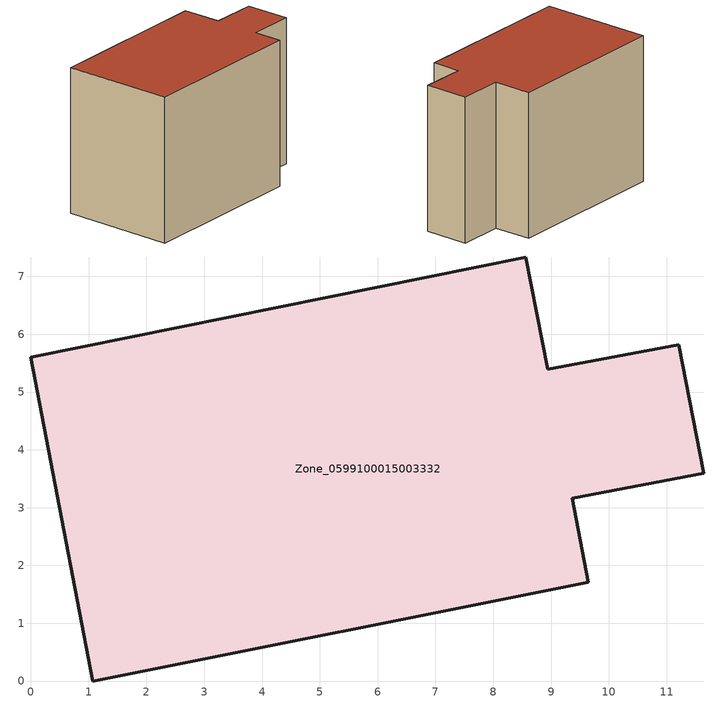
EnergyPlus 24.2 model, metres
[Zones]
Zone_0599100015003332
 floor ground (C_G): 8.56,7.34 8.94,5.39 11.21,5.82 11.64,3.59 9.37,3.16 9.64,1.71 1.07,0 0,5.6 z0.94
 wall outside (C_F): 11.64,3.59 11.21,5.82 8.94,5.39 8.56,7.34 0,5.6 1.07,0 9.64,1.71 9.37,3.16 11.64,3.59 z0.94:8.42
 roof outside (C_R): 0,5.6 1.07,0 9.64,1.71 9.37,3.16 11.64,3.59 11.21,5.82 8.94,5.39 8.56,7.34 z8.42
[BUILDING]
Pand.0599100015003332: North Axis=0; Terrain=City; Loads Convergence Tolerance Value=0.04; Temperature Convergence Tolerance Value=0.4; Solar Distribution=FullExterior; Maximum Number of Warmup Days=25; Minimum Number of Warmup Days=1
[Site:Location]
Rotterdam.The.Hague.AP_ZH_NLD Design_Conditions: Latitude=51.96; Longitude=4.45; Time Zone=1; Elevation=-4.5
[SITE:GROUNDTEMPERATURE:BUILDINGSURFACE]
18, 18, 18, 18, 18, 18, 18, 18, 18, 18, 18, 18
[MATERIAL] Thermal Absorptance=0.9; Solar Absorptance=0.7; Visible Absorptance=0.7
Name | Roughness | Thickness | Conductivity | Density | Specific Heat
G.TI.1975-1991 | MediumSmooth | 0.15 | 0.288461 | 540 | 1210
F.TI.1975-1991 | Rough | 0.3 | 0.230769 | 1920 | 840
R.TI.1975-1991 | MediumRough | 0.2 | 0.153846 | 1500 | 1000
[CONSTRUCTION]
C_G: G.TI.1975-1991
C_F: F.TI.1975-1991
C_R: R.TI.1975-1991
[ZONE]
Zone_0599100015003332: Type=1; Multiplier=1; Ceiling Height=Autocalculate; Volume=Autocalculate; Floor Area=autocalculate; Part of Total Floor Area=Yes
[ZONEINFILTRATION:DESIGNFLOWRATE]
Infil_Zone_0599100015003332: Zone or ZoneList or Space or SpaceList=Zone_0599100015003332; Schedule=AlwaysOn; Design Flow Rate Calculation Method=Flow/Area; Flow Rate per Floor Area=0.003; Constant Term Coefficient=1; Temperature Term Coefficient=0; Velocity Term Coefficient=0; Velocity Squared Term Coefficient=0
[HVACTEMPLATE:ZONE:IDEALLOADSAIRSYSTEM]
Zone_0599100015003332: Maximum Heating Supply Air Temperature=50; Minimum Cooling Supply Air Temperature=13; Maximum Heating Supply Air Humidity Ratio=0.0156; Minimum Cooling Supply Air Humidity Ratio=0.0077; Heating Limit=NoLimit; Cooling Limit=NoLimit; Dehumidification Control Type=ConstantSensibleHeatRatio; Cooling Sensible Heat Ratio=0.7; Dehumidification Setpoint=60; Humidification Control Type=None; Humidification Setpoint=30; Outdoor Air Method=None; Outdoor Air Flow Rate per Person=0.00944; Outdoor Air Flow Rate per Zone Floor Area=0; Outdoor Air Flow Rate per Zone=0; Demand Controlled Ventilation Type=None; Outdoor Air Economizer Type=NoEconomizer; Heat Recovery Type=None; Sensible Heat Recovery Effectiveness=0.7; Latent Heat Recovery Effectiveness=0.65
[ZONECONTROL:THERMOSTAT]
ThermostatControl_Zone_0599100015003332: Zone or ZoneList=Zone_0599100015003332; Control Type Schedule=DualSetpointControlType; Control 1=Thermostat_Zone_0599100015003332; Temperature Difference Between Cutout And Setpoint=0
[THERMOSTATSETPOINT:DUALSETPOINT]
Thermostat_Zone_0599100015003332: Heating Setpoint Temperature Schedule=HeatingSetpoint_Zone_0599100015003332; Cooling Setpoint Temperature Schedule=CoolingSetpoint_Zone_0599100015003332
[SCHEDULE:COMPACT]
HeatingSetpoint_Zone_0599100015003332: Through: 12/31, For: AllDays, Until: 24:00, 21
CoolingSetpoint_Zone_0599100015003332: Through: 12/31, For: AllDays, Until: 24:00, 24
DualSetpointControlType: Through: 12/31, For: AllDays, Until: 24:00, 4
AlwaysOn: Through: 12/31, For: AllDays, Until: 24:00, 1
